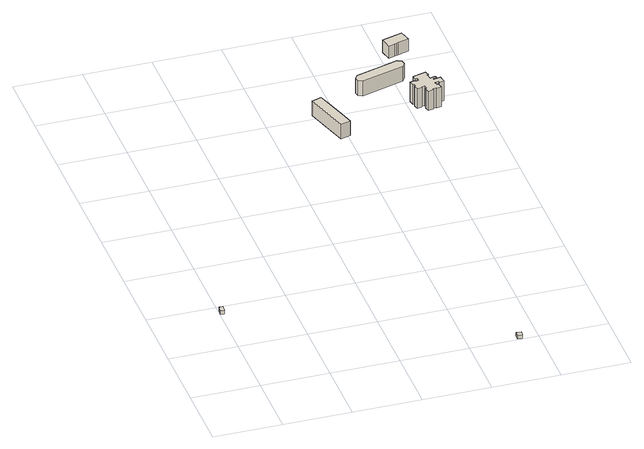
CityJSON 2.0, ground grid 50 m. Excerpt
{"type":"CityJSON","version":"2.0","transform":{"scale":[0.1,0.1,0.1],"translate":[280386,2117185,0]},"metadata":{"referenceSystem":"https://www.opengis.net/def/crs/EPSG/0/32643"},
"CityObjects":{
"building1":{"type":"Building","attributes":{"name":"Toilet","citygml_lod_name00":"lod1Solid","measuredHeight":3,"storeysAboveGround":0},"geometry":[{"type":"Solid","lod":"1","boundaries":[[[[0,1,2,3]],[[2,4,5,3]],[[1,6,4,2]],[[0,7,6,1]],[[3,5,7,0]],[[4,6,7,5]]]]}]},
"building2":{"type":"Building","attributes":{"name":"Stall","citygml_lod_name00":"lod1Solid","measuredHeight":3,"storeysAboveGround":0},"geometry":[{"type":"Solid","lod":"1","boundaries":[[[[8,9,10,11]],[[10,12,13,11]],[[9,14,12,10]],[[8,15,14,9]],[[11,13,15,8]],[[12,14,15,13]]]]}]},
"building3":{"type":"Building","attributes":{"name":"Mess Workers Quarters-2","citygml_lod_name00":"lod1Solid","yearOfConstruction":1991,"measuredHeight":12,"storeysAboveGround":4},"geometry":[{"type":"Solid","lod":"1","boundaries":[[[[16,17,18,19,20,21]],[[20,22,23,21]],[[19,24,22,20]],[[18,25,24,19]],[[17,26,25,18]],[[16,27,26,17]],[[21,23,27,16]],[[22,24,25,26,27,23]]]]}]},
"building4":{"type":"Building","attributes":{"name":"Mess Workers Quarters-1","citygml_lod_name00":"lod1Solid","yearOfConstruction":1987,"measuredHeight":12,"storeysAboveGround":4},"geometry":[{"type":"Solid","lod":"1","boundaries":[[[[28,29,30,31,32,33,34,35,36]],[[35,37,38,36]],[[34,39,37,35]],[[33,40,39,34]],[[32,41,40,33]],[[31,42,41,32]],[[30,43,42,31]],[[29,44,43,30]],[[28,45,44,29]],[[36,38,45,28]],[[37,39,40,41,42,43,44,45,38]]]]}]},
"building5":{"type":"Building","attributes":{"name":"I-18","citygml_lod_name00":"lod1Solid","yearOfConstruction":1975,"measuredHeight":16,"storeysAboveGround":5},"geometry":[{"type":"Solid","lod":"1","boundaries":[[[[46,47,48,49,50,51,52,53,54,55,56,57,58,59,60,61,62,63,64,65,66,67,68,69,70,71,72,73,74,75,76,77,78,79,80,81,82,83,84,85,86,87,88,89]],[[88,90,91,89]],[[87,92,90,88]],[[86,93,92,87]],[[85,94,93,86]],[[84,95,94,85]],[[83,96,95,84]],[[82,97,96,83]],[[81,98,97,82]],[[80,99,98,81]],[[79,100,99,80]],[[78,101,100,79]],[[77,102,101,78]],[[76,103,102,77]],[[75,104,103,76]],[[74,105,104,75]],[[73,106,105,74]],[[72,107,106,73]],[[71,108,107,72]],[[70,109,108,71]],[[69,110,109,70]],[[68,111,110,69]],[[67,112,111,68]],[[66,113,112,67]],[[65,114,113,66]],[[64,115,114,65]],[[63,116,115,64]],[[62,117,116,63]],[[61,118,117,62]],[[60,119,118,61]],[[59,120,119,60]],[[58,121,120,59]],[[57,122,121,58]],[[56,123,122,57]],[[55,124,123,56]],[[54,125,124,55]],[[53,126,125,54]],[[52,127,126,53]],[[51,128,127,52]],[[50,129,128,51]],[[49,130,129,50]],[[48,131,130,49]],[[47,132,131,48]],[[46,133,132,47]],[[89,91,133,46]],[[90,92,93,94,95,96,97,98,99,100,101,102,103,104,105,106,107,108,109,110,111,112,113,114,115,116,117,118,119,120,121,122,123,124,125,126,127,128,129,130,131,132,133,91]]]]}]},
"building6":{"type":"Building","attributes":{"name":"I-9","citygml_lod_name00":"lod1Solid","yearOfConstruction":1963,"measuredHeight":10,"storeysAboveGround":3},"geometry":[{"type":"Solid","lod":"1","boundaries":[[[[134,135,136,137,138,139,140]],[[139,141,142,140]],[[138,143,141,139]],[[137,144,143,138]],[[136,145,144,137]],[[135,146,145,136]],[[134,147,146,135]],[[140,142,147,134]],[[141,143,144,145,146,147,142]]]]}]}
},
"vertices":[
[7,963,0],[36,961,0],[32,909,0],[3,912,0],[32,909,30],[3,912,30],[36,961,30],[7,963,30],
[1881,5,0],[1844,10,0],[1847,49,0],[1885,44,0],[1847,49,30],[1885,44,30],[1844,10,30],[1881,5,30],
[1442,2711,0],[1341,3045,0],[1412,3069,0],[1440,2981,0],[1475,2867,0],[1515,2735,0],[1475,2867,120],[1515,2735,120],[1440,2981,120],[1412,3069,120],[1341,3045,120],[1442,2711,120],
[1727,3250,0],[1911,3304,0],[2042,3341,0],[2075,3325,0],[2082,3290,0],[2061,3262,0],[1746,3171,0],[1715,3184,0],[1706,3219,0],[1715,3184,120],[1706,3219,120],[1746,3171,120],[2061,3262,120],[2082,3290,120],[2075,3325,120],[2042,3341,120],[1911,3304,120],[1727,3250,120],
[2136,3083,0],[2169,3091,0],[2172,3079,0],[2178,3056,0],[2168,3054,0],[2176,3012,0],[2208,3019,0],[2213,3020,0],[2218,3016,0],[2219,3010,0],[2218,3004,0],[2215,3001,0],[2197,2997,0],[2197,2991,0],[2246,3002,0],[2257,2950,0],[2220,2941,0],[2216,2953,0],[2192,2947,0],[2198,2923,0],[2207,2926,0],[2216,2885,0],[2179,2876,0],[2178,2884,0],[2155,2878,0],[2156,2871,0],[2117,2861,0],[2109,2900,0],[2116,2902,0],[2110,2928,0],[2089,2923,0],[2089,2917,0],[2053,2908,0],[2043,2947,0],[2051,2949,0],[2047,2968,0],[2039,2967,0],[2031,3006,0],[2069,3015,0],[2071,3007,0],[2092,3011,0],[2088,3034,0],[2079,3032,0],[2072,3066,0],[2079,3032,160],[2072,3066,160],[2088,3034,160],[2092,3011,160],[2071,3007,160],[2069,3015,160],[2031,3006,160],[2039,2967,160],[2047,2968,160],[2051,2949,160],[2043,2947,160],[2053,2908,160],[2089,2917,160],[2089,2923,160],[2110,2928,160],[2116,2902,160],[2109,2900,160],[2117,2861,160],[2156,2871,160],[2155,2878,160],[2178,2884,160],[2179,2876,160],[2216,2885,160],[2207,2926,160],[2198,2923,160],[2192,2947,160],[2216,2953,160],[2220,2941,160],[2257,2950,160],[2246,3002,160],[2197,2991,160],[2197,2997,160],[2215,3001,160],[2218,3004,160],[2219,3010,160],[2218,3016,160],[2213,3020,160],[2208,3019,160],[2176,3012,160],[2168,3054,160],[2178,3056,160],[2172,3079,160],[2169,3091,160],[2136,3083,160],
[2054,3554,0],[2033,3639,0],[2186,3684,0],[2208,3600,0],[2127,3576,0],[2115,3573,0],[2103,3569,0],[2115,3573,100],[2103,3569,100],[2127,3576,100],[2208,3600,100],[2186,3684,100],[2033,3639,100],[2054,3554,100]
]}
